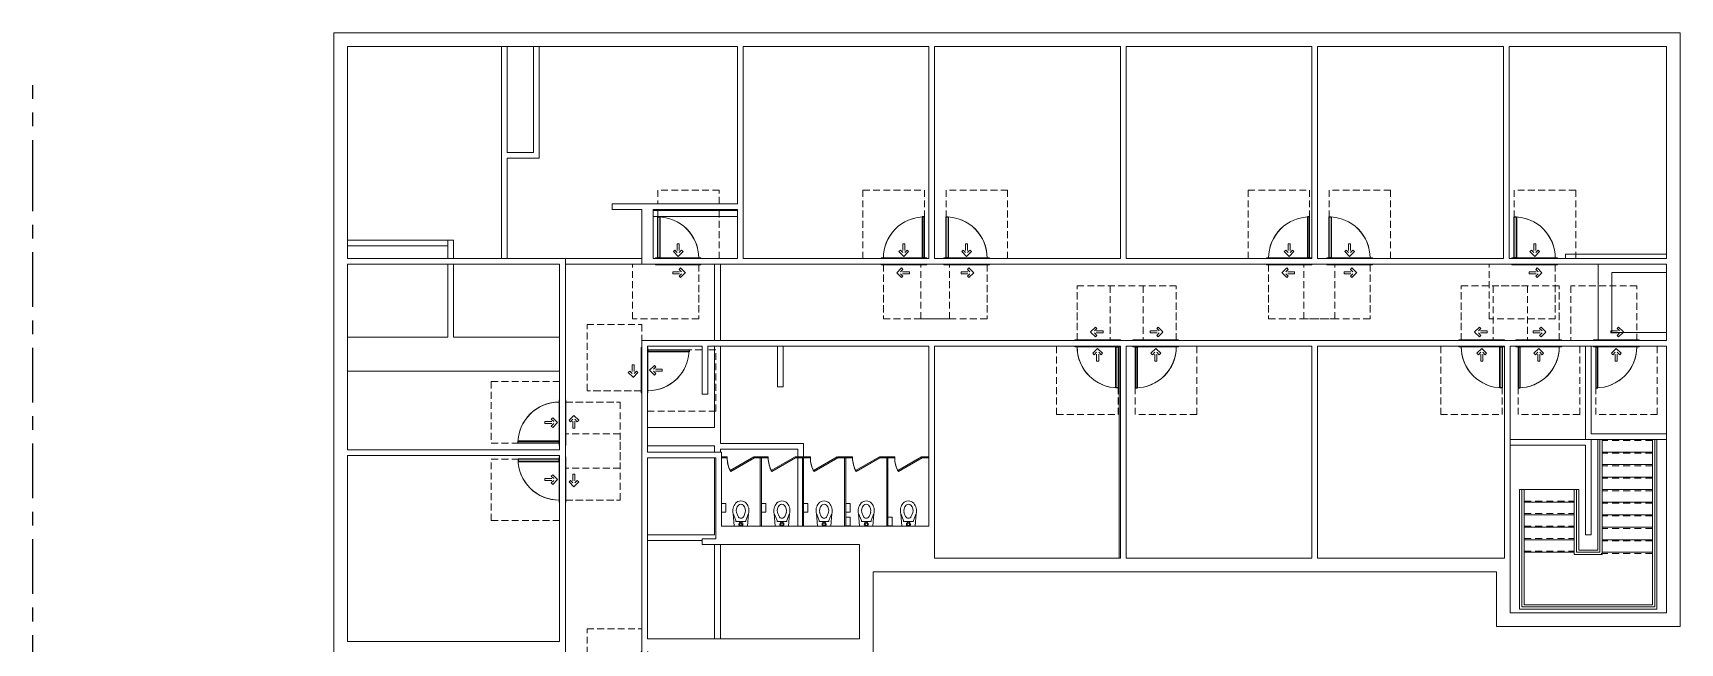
# Model space of a CAD drawing. Header units: inches. Extents: x -1352 to 175, y -1419 to 129.
# Drawn here: x -1270 to 175, y -406 to 129 of the extents above; entities that cross this region are included whole.
import ezdxf

# ---------------------------------------------------------------- set-up
doc = ezdxf.new("R2010")
doc.units = ezdxf.units.IN
doc.header["$MEASUREMENT"] = 0
for name, pattern in [('ADA Clearance', [9, 6, -3]), ('Grid Line', [84, 48, -12, 12, -12]), ('Overhead', [9.75, 6, -3.75])]:
    doc.linetypes.add(name, pattern=pattern)
for name, color, linetype, lineweight in [('A-DOOR', 31, 'Continuous', 15), ('A-DOOR-FRAM', 31, 'Continuous', 15), ('A-FLOR-HRAL', 11, 'Continuous', 15), ('A-WALL', 113, 'Continuous', 15), ('I-WALL', 2, 'Continuous', 15), ('P-SANR-FIXT', 6, 'Continuous', 15), ('Q-SPCQ', 91, 'Continuous', 15), ('S-GRID', 1, 'Continuous', 9), ('S-STRS', 31, 'Continuous', 15)]:
    doc.layers.add(name, color=color, linetype=linetype, lineweight=lineweight)

# ---------------------------------------------------------------- blocks, each defined once
blk = doc.blocks.new('Door-Single_CE_ - HM Door-2_ HM Frame-5129110-ROOF')
at = {"layer": 'A-DOOR', "color": 253, "linetype": 'ADA Clearance'}
for p, q in [((-18, 50.5), (40, 50.5)), ((-18, 3), (-18, 50.5)), ((40, 50.5), (40, 3)), ((-2, 14.3), (-6.3, 10)), ((-2, 5.8), (-6.3, 10)), ((-0.8, 13), (-2.9, 10.9)), ((4.8, 10.9), (-2.9, 10.9)), ((4.8, 9.2), (-2.9, 9.2)), ((-0.8, 7), (-2.9, 9.2)), ((-0.8, 13), (-2, 14.3)), ((-0.8, 7), (-2, 5.8)), ((4.8, 10.9), (4.8, 9.2)), ((-36, -2.5), (-36, -62.5)), ((-4.3, -8.6), (0, -4.4)), ((-3, -9.9), (-4.3, -8.6)), ((-3, -9.9), (-0.9, -7.7)), ((-0.9, -15.5), (-0.9, -7.7)), ((4.2, -8.6), (0, -4.4)), ((0.9, -15.5), (0.9, -7.7)), ((3, -9.9), (0.9, -7.7)), ((3, -9.9), (4.2, -8.6)), ((18, -62.5), (18, -3)), ((0.9, -15.5), (-0.9, -15.5)), ((-36, -62.5), (18, -62.5))]:
    blk.add_line(p, q, dxfattribs=at)
at = {"layer": 'A-DOOR', "color": 8, "lineweight": 25}
for p, q in [((16.2, -39), (16.2, -3)), ((16.2, -39), (16.2, -3)), ((18, -3), (18, -39)), ((18, -3), (18, -39)), ((18, -39), (16.2, -39)), ((18, -39), (16.2, -39))]:
    blk.add_line(p, q, dxfattribs=at)
at = {"layer": 'A-DOOR', "color": 253}
blk.add_arc((18, -3), 36, 180.0012, 270, dxfattribs=at)
blk.add_arc((18, -3), 36, 180.0012, 270, dxfattribs=at)
blk.add_arc((18, -3), 36, 180.0012, 270, dxfattribs=at)
blk.add_arc((18, -3), 36, 180.0012, 270, dxfattribs=at)
blk = doc.blocks.new('Door-Single_CE_ - HM Door-2_ HM Frame-5129600-ROOF')
at = {"layer": 'A-DOOR', "color": 253, "linetype": 'ADA Clearance'}
for p, q in [((-36, 62.5), (18, 62.5)), ((-36, 2.5), (-36, 62.5)), ((18, 62.5), (18, 3)), ((-0.9, 15.5), (-0.9, 7.7)), ((0.9, 15.5), (-0.9, 15.5)), ((0.9, 15.5), (0.9, 7.7)), ((-3, 9.9), (-4.3, 8.6)), ((-4.3, 8.6), (0, 4.4)), ((-3, 9.9), (-0.9, 7.7)), ((4.2, 8.6), (0, 4.4)), ((3, 9.9), (0.9, 7.7)), ((3, 9.9), (4.2, 8.6)), ((-18, -3), (-18, -50.5)), ((-2, -5.8), (-6.3, -10)), ((-2, -14.3), (-6.3, -10)), ((-0.8, -7), (-2.9, -9.2)), ((4.8, -9.2), (-2.9, -9.2)), ((4.8, -10.9), (-2.9, -10.9)), ((-0.8, -13), (-2.9, -10.9)), ((-0.8, -7), (-2, -5.8)), ((-0.8, -13), (-2, -14.3)), ((4.8, -10.9), (4.8, -9.2)), ((40, -50.5), (40, -3)), ((-18, -50.5), (40, -50.5))]:
    blk.add_line(p, q, dxfattribs=at)
at = {"layer": 'A-DOOR', "color": 8, "lineweight": 25}
for p, q in [((18, 39), (16.2, 39)), ((16.2, 39), (16.2, 3)), ((18, 39), (16.2, 39)), ((16.2, 39), (16.2, 3)), ((18, 3), (18, 39)), ((18, 3), (18, 39))]:
    blk.add_line(p, q, dxfattribs=at)
at = {"layer": 'A-DOOR', "color": 253}
blk.add_arc((18, 3), 36, 90, 179.9988, dxfattribs=at)
blk.add_arc((18, 3), 36, 90, 179.9988, dxfattribs=at)
blk.add_arc((18, 3), 36, 90, 179.9988, dxfattribs=at)
blk.add_arc((18, 3), 36, 90, 179.9988, dxfattribs=at)
blk = doc.blocks.new('Door-Single_CE_ - HM Door-2_ HM Frame-V1-ROOF')
at = {"layer": 'A-DOOR', "color": 253, "linetype": 'ADA Clearance'}
for p, q in [((-18, 50.5), (40, 50.5)), ((-18, 3), (-18, 50.5)), ((40, 50.5), (40, 2.5)), ((-2, 14.3), (-6.3, 10)), ((-2, 5.8), (-6.3, 10)), ((-0.8, 13), (-2.9, 10.9)), ((4.8, 10.9), (-2.9, 10.9)), ((4.8, 9.2), (-2.9, 9.2)), ((-0.8, 7), (-2.9, 9.2)), ((-0.8, 13), (-2, 14.3)), ((-0.8, 7), (-2, 5.8)), ((4.8, 10.9), (4.8, 9.2)), ((40, 2.5), (32, 2.5)), ((-36, -2.5), (-36, -45.5)), ((-4.3, -8.6), (0, -4.4)), ((-3, -9.9), (-4.3, -8.6)), ((-3, -9.9), (-0.9, -7.7)), ((-0.9, -15.5), (-0.9, -7.7)), ((4.2, -8.6), (0, -4.4)), ((0.9, -15.5), (0.9, -7.7)), ((3, -9.9), (0.9, -7.7)), ((3, -9.9), (4.2, -8.6)), ((18, -45.5), (18, -3)), ((0.9, -15.5), (-0.9, -15.5)), ((-36, -50.5), (-36, -62.5)), ((18, -62.5), (18, -50.5)), ((-36, -62.5), (18, -62.5))]:
    blk.add_line(p, q, dxfattribs=at)
at = {"layer": 'A-DOOR', "color": 8, "lineweight": 25}
for p, q in [((16.2, -39), (16.2, -3)), ((16.2, -39), (16.2, -3)), ((18, -3), (18, -39)), ((18, -3), (18, -39)), ((18, -39), (16.2, -39)), ((18, -39), (16.2, -39))]:
    blk.add_line(p, q, dxfattribs=at)
at = {"layer": 'A-DOOR', "color": 253}
blk.add_arc((18, -3), 36, 180.0012, 270, dxfattribs=at)
blk.add_arc((18, -3), 36, 180.0012, 270, dxfattribs=at)
blk.add_arc((18, -3), 36, 180.0012, 270, dxfattribs=at)
blk.add_arc((18, -3), 36, 180.0012, 270, dxfattribs=at)
blk = doc.blocks.new('Door-Single_CE_ - HM Door-2_ HM Frame-V2-ROOF')
at = {"layer": 'A-DOOR', "color": 253, "linetype": 'ADA Clearance'}
for p, q in [((-18, 50.5), (40, 50.5)), ((-18, 3), (-18, 50.5)), ((40, 50.5), (40, 2.5)), ((-2, 14.3), (-6.3, 10)), ((-2, 5.8), (-6.3, 10)), ((-0.8, 13), (-2.9, 10.9)), ((4.8, 10.9), (-2.9, 10.9)), ((4.8, 9.2), (-2.9, 9.2)), ((-0.8, 7), (-2.9, 9.2)), ((-0.8, 13), (-2, 14.3)), ((-0.8, 7), (-2, 5.8)), ((4.8, 10.9), (4.8, 9.2)), ((-36, -2.5), (-36, -62.5)), ((-4.3, -8.6), (0, -4.4)), ((-3, -9.9), (-4.3, -8.6)), ((-3, -9.9), (-0.9, -7.7)), ((-0.9, -15.5), (-0.9, -7.7)), ((4.2, -8.6), (0, -4.4)), ((0.9, -15.5), (0.9, -7.7)), ((3, -9.9), (0.9, -7.7)), ((3, -9.9), (4.2, -8.6)), ((18, -62.5), (18, -3)), ((0.9, -15.5), (-0.9, -15.5)), ((-36, -62.5), (18, -62.5))]:
    blk.add_line(p, q, dxfattribs=at)
at = {"layer": 'A-DOOR', "color": 8, "lineweight": 25}
for p, q in [((16.2, -39), (16.2, -3)), ((16.2, -39), (16.2, -3)), ((18, -3), (18, -39)), ((18, -3), (18, -39)), ((18, -39), (16.2, -39)), ((18, -39), (16.2, -39))]:
    blk.add_line(p, q, dxfattribs=at)
at = {"layer": 'A-DOOR', "color": 253}
blk.add_arc((18, -3), 36, 180.0012, 270, dxfattribs=at)
blk.add_arc((18, -3), 36, 180.0012, 270, dxfattribs=at)
blk.add_arc((18, -3), 36, 180.0012, 270, dxfattribs=at)
blk.add_arc((18, -3), 36, 180.0012, 270, dxfattribs=at)
blk = doc.blocks.new('Door-Single_CE_ - HM Door-2_ HM Frame-V3-ROOF')
at = {"layer": 'A-DOOR', "color": 253, "linetype": 'ADA Clearance'}
for p, q in [((-18, 50.5), (40, 50.5)), ((-18, 3), (-18, 50.5)), ((40, 50.5), (40, 2.5)), ((-2, 14.3), (-6.3, 10)), ((-2, 5.8), (-6.3, 10)), ((-0.8, 13), (-2.9, 10.9)), ((4.8, 10.9), (-2.9, 10.9)), ((4.8, 9.2), (-2.9, 9.2)), ((-0.8, 7), (-2.9, 9.2)), ((-0.8, 13), (-2, 14.3)), ((-0.8, 7), (-2, 5.8)), ((4.8, 10.9), (4.8, 9.2)), ((40, 2.5), (26, 2.5)), ((-36, -2.5), (-36, -62.5)), ((-4.3, -8.6), (0, -4.4)), ((-3, -9.9), (-4.3, -8.6)), ((-3, -9.9), (-0.9, -7.7)), ((-0.9, -15.5), (-0.9, -7.7)), ((4.2, -8.6), (0, -4.4)), ((0.9, -15.5), (0.9, -7.7)), ((3, -9.9), (0.9, -7.7)), ((3, -9.9), (4.2, -8.6)), ((18, -50.5), (18, -3)), ((0.9, -15.5), (-0.9, -15.5)), ((18, -62.5), (18, -55.5)), ((-36, -62.5), (18, -62.5))]:
    blk.add_line(p, q, dxfattribs=at)
at = {"layer": 'A-DOOR', "color": 8, "lineweight": 25}
for p, q in [((16.2, -39), (16.2, -3)), ((16.2, -39), (16.2, -3)), ((18, -3), (18, -39)), ((18, -3), (18, -39)), ((18, -39), (16.2, -39)), ((18, -39), (16.2, -39))]:
    blk.add_line(p, q, dxfattribs=at)
at = {"layer": 'A-DOOR', "color": 253}
blk.add_arc((18, -3), 36, 180.0012, 270, dxfattribs=at)
blk.add_arc((18, -3), 36, 180.0012, 270, dxfattribs=at)
blk.add_arc((18, -3), 36, 180.0012, 270, dxfattribs=at)
blk.add_arc((18, -3), 36, 180.0012, 270, dxfattribs=at)
blk = doc.blocks.new('Door-Single_CE_ - WD Door-2_ HM Frame-5205959-ROOF')
at = {"layer": 'A-DOOR', "color": 253, "linetype": 'ADA Clearance'}
for p, q in [((-18, 50.5), (40, 50.5)), ((-18, 2.5), (-18, 50.5)), ((40, 50.5), (40, 3)), ((-2, 14.3), (-6.3, 10)), ((-2, 5.8), (-6.3, 10)), ((-0.8, 13), (-2.9, 10.9)), ((4.8, 10.9), (-2.9, 10.9)), ((4.8, 9.2), (-2.9, 9.2)), ((-0.8, 7), (-2.9, 9.2)), ((-0.8, 13), (-2, 14.3)), ((-0.8, 7), (-2, 5.8)), ((4.8, 10.9), (4.8, 9.2)), ((-36, -2.5), (-36, -62.5)), ((-4.3, -8.6), (0, -4.4)), ((-3, -9.9), (-4.3, -8.6)), ((-3, -9.9), (-0.9, -7.7)), ((-0.9, -15.5), (-0.9, -7.7)), ((4.2, -8.6), (0, -4.4)), ((0.9, -15.5), (0.9, -7.7)), ((3, -9.9), (0.9, -7.7)), ((3, -9.9), (4.2, -8.6)), ((18, -62.5), (18, -2.5)), ((0.9, -15.5), (-0.9, -15.5)), ((-36, -62.5), (18, -62.5))]:
    blk.add_line(p, q, dxfattribs=at)
at = {"layer": 'A-DOOR', "color": 8, "lineweight": 25}
for p, q in [((16, -39), (16, -3)), ((16, -3), (18, -3)), ((16, -39), (16, -3)), ((18, -3), (16, -3)), ((18, -3), (18, -39)), ((18, -3), (18, -39)), ((18, -39), (16, -39)), ((18, -39), (16, -39))]:
    blk.add_line(p, q, dxfattribs=at)
at = {"layer": 'A-DOOR', "color": 253}
for start in [179.5, 179.5, 179.5, 180.0012]:
    blk.add_arc((18, -3), 36, start, 270, dxfattribs=at)
at = {"layer": 'A-DOOR-FRAM', "color": 253}
for p, q in [((-20, 3), (20, 3)), ((-20, 2.5), (-20, 3)), ((20, 3), (20, 2.5)), ((-20, -3), (-20, -2.5)), ((20, -3), (-20, -3)), ((20, -2.5), (20, -3))]:
    blk.add_line(p, q, dxfattribs=at)
blk = doc.blocks.new('Door-Single_CE_ - WD Door-2_ HM Frame-5205961-ROOF')
at = {"layer": 'A-DOOR', "color": 253, "linetype": 'ADA Clearance'}
for p, q in [((-36, 62.5), (18, 62.5)), ((-36, 2.5), (-36, 62.5)), ((18, 62.5), (18, 2.5)), ((-0.9, 15.5), (-0.9, 7.7)), ((0.9, 15.5), (-0.9, 15.5)), ((0.9, 15.5), (0.9, 7.7)), ((-3, 9.9), (-4.3, 8.6)), ((-4.3, 8.6), (0, 4.4)), ((-3, 9.9), (-0.9, 7.7)), ((4.2, 8.6), (0, 4.4)), ((3, 9.9), (0.9, 7.7)), ((3, 9.9), (4.2, 8.6)), ((-18, -2.5), (-18, -50.5)), ((-2, -5.8), (-6.3, -10)), ((-2, -14.3), (-6.3, -10)), ((-0.8, -7), (-2.9, -9.2)), ((4.8, -9.2), (-2.9, -9.2)), ((4.8, -10.9), (-2.9, -10.9)), ((-0.8, -13), (-2.9, -10.9)), ((-0.8, -7), (-2, -5.8)), ((-0.8, -13), (-2, -14.3)), ((4.8, -10.9), (4.8, -9.2)), ((40, -50.5), (40, -3)), ((-18, -50.5), (40, -50.5))]:
    blk.add_line(p, q, dxfattribs=at)
at = {"layer": 'A-DOOR', "color": 8, "lineweight": 25}
for p, q in [((18, 39), (16, 39)), ((16, 39), (16, 3)), ((18, 39), (16, 39)), ((16, 39), (16, 3)), ((18, 3), (18, 39)), ((18, 3), (18, 39)), ((16, 3), (18, 3)), ((18, 3), (16, 3))]:
    blk.add_line(p, q, dxfattribs=at)
at = {"layer": 'A-DOOR', "color": 253}
for end in [179.9988, 180.5, 180.5, 180.5]:
    blk.add_arc((18, 3), 36, 90, end, dxfattribs=at)
at = {"layer": 'A-DOOR-FRAM', "color": 253}
for p, q in [((-20, 3), (20, 3)), ((-20, 2.5), (-20, 3)), ((20, 3), (20, 2.5)), ((-20, -3), (-20, -2.5)), ((20, -3), (-20, -3)), ((20, -2.5), (20, -3))]:
    blk.add_line(p, q, dxfattribs=at)
blk = doc.blocks.new('Door-Single_CE_ - HM Door-2_ HM Frame-V4-ROOF')
at = {"layer": 'A-DOOR', "color": 253, "linetype": 'ADA Clearance'}
for p, q in [((-18, 50.5), (40, 50.5)), ((-18, 2.5), (-18, 50.5)), ((40, 50.5), (40, 2.5)), ((-2, 14.3), (-6.3, 10)), ((-2, 5.8), (-6.3, 10)), ((-0.8, 13), (-2.9, 10.9)), ((4.8, 10.9), (-2.9, 10.9)), ((4.8, 9.2), (-2.9, 9.2)), ((-0.8, 7), (-2.9, 9.2)), ((-0.8, 13), (-2, 14.3)), ((-0.8, 7), (-2, 5.8)), ((4.8, 10.9), (4.8, 9.2)), ((40, 2.5), (32, 2.5)), ((-36, -2.5), (-36, -45.5)), ((-4.3, -8.6), (0, -4.4)), ((-3, -9.9), (-4.3, -8.6)), ((-3, -9.9), (-0.9, -7.7)), ((-0.9, -15.5), (-0.9, -7.7)), ((4.2, -8.6), (0, -4.4)), ((0.9, -15.5), (0.9, -7.7)), ((3, -9.9), (0.9, -7.7)), ((3, -9.9), (4.2, -8.6)), ((18, -45.5), (18, -2.5)), ((0.9, -15.5), (-0.9, -15.5)), ((-36, -50.5), (-36, -62.5)), ((18, -62.5), (18, -50.5)), ((-36, -62.5), (18, -62.5))]:
    blk.add_line(p, q, dxfattribs=at)
at = {"layer": 'A-DOOR', "color": 8, "lineweight": 25}
for p, q in [((16.2, -39), (16.2, -3)), ((16.2, -39), (16.2, -3)), ((18, -3), (16.2, -3)), ((16.2, -3), (18, -3)), ((18, -3), (18, -39)), ((18, -3), (18, -39)), ((18, -39), (16.2, -39)), ((18, -39), (16.2, -39))]:
    blk.add_line(p, q, dxfattribs=at)
at = {"layer": 'A-DOOR', "color": 253}
for start in [179.5, 179.5, 179.5, 180.0012]:
    blk.add_arc((18, -3), 36, start, 270, dxfattribs=at)
at = {"layer": 'A-DOOR-FRAM', "color": 253}
for p, q in [((-20, 3), (20, 3)), ((-20, 2.5), (-20, 3)), ((20, 3), (20, 2.5)), ((-20, -3), (-20, -2.5)), ((20, -3), (-20, -3)), ((20, -2.5), (20, -3))]:
    blk.add_line(p, q, dxfattribs=at)
blk = doc.blocks.new('Door-Single_CE_ - WD Door-2_ HM Frame-V5-ROOF')
at = {"layer": 'A-DOOR', "color": 253, "linetype": 'ADA Clearance'}
for p, q in [((-18, 50.5), (40, 50.5)), ((-18, 2.5), (-18, 50.5)), ((40, 50.5), (40, 3)), ((-2, 14.3), (-6.3, 10)), ((-2, 5.8), (-6.3, 10)), ((-0.8, 13), (-2.9, 10.9)), ((4.8, 10.9), (-2.9, 10.9)), ((4.8, 9.2), (-2.9, 9.2)), ((-0.8, 7), (-2.9, 9.2)), ((-0.8, 13), (-2, 14.3)), ((-0.8, 7), (-2, 5.8)), ((4.8, 10.9), (4.8, 9.2)), ((-36, -2.5), (-36, -62.5)), ((-4.3, -8.6), (0, -4.4)), ((-3, -9.9), (-4.3, -8.6)), ((-3, -9.9), (-0.9, -7.7)), ((-0.9, -15.5), (-0.9, -7.7)), ((4.2, -8.6), (0, -4.4)), ((0.9, -15.5), (0.9, -7.7)), ((3, -9.9), (0.9, -7.7)), ((3, -9.9), (4.2, -8.6)), ((18, -62.5), (18, -2.5)), ((0.9, -15.5), (-0.9, -15.5)), ((-36, -62.5), (18, -62.5))]:
    blk.add_line(p, q, dxfattribs=at)
at = {"layer": 'A-DOOR', "color": 8, "lineweight": 25}
for p, q in [((16, -39), (16, -3)), ((16, -3), (18, -3)), ((16, -39), (16, -3)), ((18, -3), (16, -3)), ((18, -3), (18, -39)), ((18, -3), (18, -39)), ((18, -39), (16, -39)), ((18, -39), (16, -39))]:
    blk.add_line(p, q, dxfattribs=at)
at = {"layer": 'A-DOOR', "color": 253}
for start in [179.5, 179.5, 179.5, 180.0012]:
    blk.add_arc((18, -3), 36, start, 270, dxfattribs=at)
at = {"layer": 'A-DOOR-FRAM', "color": 253}
for p, q in [((-20, 3), (20, 3)), ((-20, 2.5), (-20, 3)), ((20, 3), (20, 2.5)), ((-20, -3), (-20, -2.5)), ((20, -3), (-20, -3))]:
    blk.add_line(p, q, dxfattribs=at)
blk = doc.blocks.new('Door-Single_CE_ - WD Door-2_ HM Frame-V6-ROOF')
at = {"layer": 'A-DOOR', "color": 253, "linetype": 'ADA Clearance'}
for p, q in [((-36, 62.5), (18, 62.5)), ((-36, 2.5), (-36, 62.5)), ((18, 62.5), (18, 2.5)), ((-0.9, 15.5), (-0.9, 7.7)), ((0.9, 15.5), (-0.9, 15.5)), ((0.9, 15.5), (0.9, 7.7)), ((-3, 9.9), (-4.3, 8.6)), ((-4.3, 8.6), (0, 4.4)), ((-3, 9.9), (-0.9, 7.7)), ((4.2, 8.6), (0, 4.4)), ((3, 9.9), (0.9, 7.7)), ((3, 9.9), (4.2, 8.6)), ((-18, -2.5), (-18, -50.5)), ((-2, -5.8), (-6.3, -10)), ((-2, -14.3), (-6.3, -10)), ((-0.8, -7), (-2.9, -9.2)), ((4.8, -9.2), (-2.9, -9.2)), ((4.8, -10.9), (-2.9, -10.9)), ((-0.8, -13), (-2.9, -10.9)), ((-0.8, -7), (-2, -5.8)), ((-0.8, -13), (-2, -14.3)), ((4.8, -10.9), (4.8, -9.2)), ((40, -50.5), (40, -3)), ((-18, -50.5), (40, -50.5))]:
    blk.add_line(p, q, dxfattribs=at)
at = {"layer": 'A-DOOR', "color": 8, "lineweight": 25}
for p, q in [((18, 39), (16, 39)), ((16, 39), (16, 3)), ((18, 39), (16, 39)), ((16, 39), (16, 3)), ((18, 3), (18, 39)), ((18, 3), (18, 39)), ((16, 3), (18, 3)), ((18, 3), (16, 3))]:
    blk.add_line(p, q, dxfattribs=at)
at = {"layer": 'A-DOOR', "color": 253}
for end in [179.9988, 180.5, 180.5, 180.5]:
    blk.add_arc((18, 3), 36, 90, end, dxfattribs=at)
at = {"layer": 'A-DOOR-FRAM', "color": 253}
for p, q in [((-20, 3), (20, 3)), ((-20, 2.5), (-20, 3)), ((-20, -3), (-20, -2.5)), ((20, -3), (-20, -3)), ((20, -2.5), (20, -3))]:
    blk.add_line(p, q, dxfattribs=at)
blk = doc.blocks.new('Door-Single_CE_ - WD Door-2_ HM Frame-V7-ROOF')
at = {"layer": 'A-DOOR', "color": 253, "linetype": 'ADA Clearance'}
for p, q in [((-18, 50.5), (40, 50.5)), ((-18, 2.5), (-18, 50.5)), ((40, 50.5), (40, 2.5)), ((-2, 14.3), (-6.3, 10)), ((-2, 5.8), (-6.3, 10)), ((-0.8, 13), (-2.9, 10.9)), ((4.8, 10.9), (-2.9, 10.9)), ((4.8, 9.2), (-2.9, 9.2)), ((-0.8, 7), (-2.9, 9.2)), ((-0.8, 13), (-2, 14.3)), ((-0.8, 7), (-2, 5.8)), ((4.8, 10.9), (4.8, 9.2)), ((-36, -2.5), (-36, -62.5)), ((-4.3, -8.6), (0, -4.4)), ((-3, -9.9), (-4.3, -8.6)), ((-3, -9.9), (-0.9, -7.7)), ((-0.9, -15.5), (-0.9, -7.7)), ((4.2, -8.6), (0, -4.4)), ((0.9, -15.5), (0.9, -7.7)), ((3, -9.9), (0.9, -7.7)), ((3, -9.9), (4.2, -8.6)), ((18, -62.5), (18, -2.5)), ((0.9, -15.5), (-0.9, -15.5)), ((-36, -62.5), (18, -62.5))]:
    blk.add_line(p, q, dxfattribs=at)
at = {"layer": 'A-DOOR', "color": 8, "lineweight": 25}
for p, q in [((16, -39), (16, -3)), ((16, -3), (18, -3)), ((16, -39), (16, -3)), ((18, -3), (16, -3)), ((18, -3), (18, -39)), ((18, -3), (18, -39)), ((18, -39), (16, -39)), ((18, -39), (16, -39))]:
    blk.add_line(p, q, dxfattribs=at)
at = {"layer": 'A-DOOR', "color": 253}
for start in [179.5, 179.5, 179.5, 180.0012]:
    blk.add_arc((18, -3), 36, start, 270, dxfattribs=at)
at = {"layer": 'A-DOOR-FRAM', "color": 253}
for p, q in [((-20, 3), (20, 3)), ((-20, 2.5), (-20, 3)), ((20, 3), (20, 2.5)), ((-20, -3), (-20, -2.5)), ((20, -3), (-20, -3)), ((20, -2.5), (20, -3))]:
    blk.add_line(p, q, dxfattribs=at)
blk = doc.blocks.new('Door-Single_CE_ - HM Door-2_ HM Frame-V8-ROOF')
at = {"layer": 'A-DOOR', "color": 253, "linetype": 'ADA Clearance'}
for p, q in [((-18, 50.5), (40, 50.5)), ((-18, 2.5), (-18, 50.5)), ((40, 50.5), (40, 2.5)), ((-2, 14.3), (-6.3, 10)), ((-2, 5.8), (-6.3, 10)), ((-0.8, 13), (-2.9, 10.9)), ((4.8, 10.9), (-2.9, 10.9)), ((4.8, 9.2), (-2.9, 9.2)), ((-0.8, 7), (-2.9, 9.2)), ((-0.8, 13), (-2, 14.3)), ((-0.8, 7), (-2, 5.8)), ((4.8, 10.9), (4.8, 9.2)), ((40, 2.5), (26, 2.5)), ((-36, -2.5), (-36, -62.5)), ((-4.3, -8.6), (0, -4.4)), ((-3, -9.9), (-4.3, -8.6)), ((-3, -9.9), (-0.9, -7.7)), ((-0.9, -15.5), (-0.9, -7.7)), ((4.2, -8.6), (0, -4.4)), ((0.9, -15.5), (0.9, -7.7)), ((3, -9.9), (0.9, -7.7)), ((3, -9.9), (4.2, -8.6)), ((18, -50.5), (18, -2.5)), ((0.9, -15.5), (-0.9, -15.5)), ((18, -62.5), (18, -55.5)), ((-36, -62.5), (18, -62.5))]:
    blk.add_line(p, q, dxfattribs=at)
at = {"layer": 'A-DOOR', "color": 8, "lineweight": 25}
for p, q in [((16.2, -39), (16.2, -3)), ((16.2, -39), (16.2, -3)), ((18, -3), (16.2, -3)), ((16.2, -3), (18, -3)), ((18, -3), (18, -39)), ((18, -3), (18, -39)), ((18, -39), (16.2, -39)), ((18, -39), (16.2, -39))]:
    blk.add_line(p, q, dxfattribs=at)
at = {"layer": 'A-DOOR', "color": 253}
for start in [179.5, 179.5, 179.5, 180.0012]:
    blk.add_arc((18, -3), 36, start, 270, dxfattribs=at)
at = {"layer": 'A-DOOR-FRAM', "color": 253}
for p, q in [((-20, 3), (20, 3)), ((-20, 2.5), (-20, 3)), ((20, 3), (20, 2.5)), ((-20, -3), (-20, -2.5)), ((20, -3), (-20, -3)), ((20, -2.5), (20, -3))]:
    blk.add_line(p, q, dxfattribs=at)
blk = doc.blocks.new('Door-Single_CE_ - HM Door-2_ HM Frame-V9-ROOF')
at = {"layer": 'A-DOOR', "color": 253, "linetype": 'ADA Clearance'}
for p, q in [((-36, 62.5), (18, 62.5)), ((-36, 2.5), (-36, 62.5)), ((18, 62.5), (18, 2.5)), ((-0.9, 15.5), (-0.9, 7.7)), ((0.9, 15.5), (-0.9, 15.5)), ((0.9, 15.5), (0.9, 7.7)), ((-3, 9.9), (-4.3, 8.6)), ((-4.3, 8.6), (0, 4.4)), ((-3, 9.9), (-0.9, 7.7)), ((4.2, 8.6), (0, 4.4)), ((3, 9.9), (0.9, 7.7)), ((3, 9.9), (4.2, 8.6)), ((-18, -2.5), (-18, -50.5)), ((-2, -5.8), (-6.3, -10)), ((-2, -14.3), (-6.3, -10)), ((-0.8, -7), (-2.9, -9.2)), ((4.8, -9.2), (-2.9, -9.2)), ((4.8, -10.9), (-2.9, -10.9)), ((-0.8, -13), (-2.9, -10.9)), ((-0.8, -7), (-2, -5.8)), ((-0.8, -13), (-2, -14.3)), ((4.8, -10.9), (4.8, -9.2)), ((40, -50.5), (40, -3)), ((-18, -50.5), (40, -50.5))]:
    blk.add_line(p, q, dxfattribs=at)
at = {"layer": 'A-DOOR', "color": 8, "lineweight": 25}
for p, q in [((18, 39), (16.2, 39)), ((16.2, 39), (16.2, 3)), ((18, 39), (16.2, 39)), ((16.2, 39), (16.2, 3)), ((18, 3), (18, 39)), ((18, 3), (18, 39)), ((18, 3), (16.2, 3)), ((16.2, 3), (18, 3))]:
    blk.add_line(p, q, dxfattribs=at)
at = {"layer": 'A-DOOR', "color": 253}
for end in [179.9988, 180.5, 180.5, 180.5]:
    blk.add_arc((18, 3), 36, 90, end, dxfattribs=at)
at = {"layer": 'A-DOOR-FRAM', "color": 253}
for p, q in [((-20, 3), (20, 3)), ((-20, 2.5), (-20, 3)), ((20, 3), (20, 2.5)), ((-20, -3), (-20, -2.5)), ((20, -3), (-20, -3)), ((20, -2.5), (20, -3))]:
    blk.add_line(p, q, dxfattribs=at)
blk = doc.blocks.new('Toilet_Stall_Std_CE_ - Adj-5183610-ROOF')
at = {"layer": 'Q-SPCQ', "color": 253}
blk.add_arc((12, 80), 24, 180, 207.6058, dxfattribs=at)
blk = doc.blocks.new('Toilet_Stall_Std_CE_ - Adj-5183939-ROOF')
at = {"layer": 'Q-SPCQ', "color": 253}
blk.add_arc((12, 68), 24, 180, 207.6058, dxfattribs=at)
blk = doc.blocks.new('RR Access_Toilet Napkin Disposal_CE_ - SND-1-888218-ROOF')
at = {"layer": 'Q-SPCQ', "color": 253}
for p, q in [((-3.75, 3.8125), (-3.75, 0)), ((-3.75, 0), (-3.75, 3.8125)), ((-3.75, 0), (3.75, 0)), ((-3.75, 0), (3.75, 0)), ((3.75, 0), (-3.75, 0)), ((3.75, 0), (3.75, 3.8125)), ((3.75, 0), (3.75, 3.8125)), ((3.75, 3.8125), (3.75, 0))]:
    blk.add_line(p, q, dxfattribs=at)
blk = doc.blocks.new('Toilet_Stall_Std_CE_ - Adj-5195183-ROOF')
at = {"layer": 'Q-SPCQ', "color": 253}
blk.add_arc((12, 68), 24, 180, 207.6058, dxfattribs=at)
blk = doc.blocks.new('Railing - Railing-5196301-ROOF')
at = {"layer": 'A-FLOR-HRAL', "color": 253}
for p, q in [((104.8, -227.8), (104.8, -326.8)), ((106.8, -227.8), (106.8, -326.8)), ((82.3, -271.8), (84.3, -271.8)), ((82.3, -328.8), (82.3, -271.8)), ((84.3, -326.8), (84.3, -271.8)), ((106.8, -328.8), (82.3, -328.8)), ((104.8, -326.8), (84.3, -326.8)), ((106.8, -326.8), (106.8, -328.8))]:
    blk.add_line(p, q, dxfattribs=at)
blk = doc.blocks.new('Railing - Railing-5196305-ROOF')
at = {"layer": 'A-FLOR-HRAL', "color": 253}
for p, q in [((150.8, -227.8), (150.8, -326.8)), ((152.8, -227.8), (152.8, -326.8)), ((36.3, -271.8), (38.3, -271.8)), ((36.3, -326.8), (36.3, -271.8)), ((38.3, -326.8), (38.3, -271.8)), ((36.3, -374.8), (36.3, -326.8)), ((38.3, -372.8), (38.3, -326.8)), ((150.8, -326.8), (150.8, -372.8)), ((152.8, -326.8), (152.8, -374.8)), ((152.8, -374.8), (36.3, -374.8)), ((150.8, -372.8), (38.3, -372.8))]:
    blk.add_line(p, q, dxfattribs=at)
blk = doc.blocks.new('Door-Single_CE_ - HM Door-2_ HM Frame-V12-ROOF')
at = {"layer": 'A-DOOR', "color": 253, "linetype": 'ADA Clearance'}
for p, q in [((-36, 62.5), (18, 62.5)), ((-36, 2.5), (-36, 62.5)), ((18, 62.5), (18, 2.5)), ((-0.9, 15.5), (-0.9, 7.7)), ((0.9, 15.5), (-0.9, 15.5)), ((0.9, 15.5), (0.9, 7.7)), ((-3, 9.9), (-4.3, 8.6)), ((-4.3, 8.6), (0, 4.4)), ((-3, 9.9), (-0.9, 7.7)), ((4.2, 8.6), (0, 4.4)), ((3, 9.9), (0.9, 7.7)), ((3, 9.9), (4.2, 8.6)), ((-18, -2.5), (-18, -50.5)), ((-2, -5.8), (-6.3, -10)), ((-2, -14.3), (-6.3, -10)), ((-0.8, -7), (-2.9, -9.2)), ((4.8, -9.2), (-2.9, -9.2)), ((4.8, -10.9), (-2.9, -10.9)), ((-0.8, -13), (-2.9, -10.9)), ((-0.8, -7), (-2, -5.8)), ((-0.8, -13), (-2, -14.3)), ((4.8, -10.9), (4.8, -9.2)), ((40, -50.5), (40, -2.5)), ((-18, -50.5), (40, -50.5))]:
    blk.add_line(p, q, dxfattribs=at)
at = {"layer": 'A-DOOR', "color": 8, "lineweight": 25}
for p, q in [((18, 39), (16.2, 39)), ((16.2, 39), (16.2, 3)), ((18, 39), (16.2, 39)), ((16.2, 39), (16.2, 3)), ((18, 3), (18, 39)), ((18, 3), (18, 39)), ((18, 3), (16.2, 3)), ((16.2, 3), (18, 3))]:
    blk.add_line(p, q, dxfattribs=at)
at = {"layer": 'A-DOOR', "color": 253}
for end in [179.9988, 180.5, 180.5, 180.5]:
    blk.add_arc((18, 3), 36, 90, end, dxfattribs=at)
at = {"layer": 'A-DOOR-FRAM', "color": 253}
for p, q in [((-20, 3), (20, 3)), ((-20, 2.5), (-20, 3)), ((20, 3), (20, 2.5)), ((-20, -3), (-20, -2.5)), ((20, -3), (-20, -3)), ((20, -2.5), (20, -3))]:
    blk.add_line(p, q, dxfattribs=at)
blk = doc.blocks.new('Toilet_Stall_Std_CE_ - Adj-V13-ROOF')
at = {"layer": 'Q-SPCQ', "color": 253}
for p, q in [((-12, 81), (-19, 81)), ((-19, 81), (-19, 80)), ((-19, 80), (-19, 20)), ((-19, 80), (-12, 80)), ((-18, 20), (-18, 80)), ((-12, 80), (-12, 81)), ((11.5, 80.9), (-9.3, 68.9)), ((-8.8, 68), (12, 80)), ((12, 80), (11.5, 80.9)), ((12, 81), (12, 80)), ((18, 81), (12, 81)), ((12, 80), (18, 80)), ((-9.3, 68.9), (-8.8, 68))]:
    blk.add_line(p, q, dxfattribs=at)
blk.add_arc((12, 80), 24, 180, 210, dxfattribs=at)
blk = doc.blocks.new('Toilet_Wall Hung_CE_ - STN-888222-ROOF')
at = {"layer": 'P-SANR-FIXT', "color": 55}
for p, q in [((-5.8, 0), (-6.7, -11.1)), ((-6.7, -11.1), (-5.8, 0)), ((-6.7, -11.1), (-4.3, -5.1)), ((-4.3, -4.3), (4.3, -4.3)), ((-4.3, -5.1), (-4.3, -4.3)), ((-3.9, -12), (-2.5, -8.5)), ((3.9, -12), (2.5, -8.5)), ((4.3, -4.3), (4.3, -5.1)), ((6.7, -11.1), (4.3, -5.1)), ((6.7, -11.1), (5.8, 0)), ((6.7, -11.1), (5.8, 0))]:
    blk.add_line(p, q, dxfattribs=at)
for centre, radius, start, end in [((2.6, -13.7), 9.68, 164.0703, 221.9297), ((2.6, -13.7), 6.68, 165.3091, 225.452), ((0, -9.9), 2.85, 29.2965, 150.7035), ((0, -1.8), 1.77, 0, 180), ((0, -1.8), 1.75, 90, 238.6546), ((0, -1.8), 1.77, 180, 0), ((0, -1.8), 0.97, 90, 270), ((0, -1.8), 1.75, 242.3257, 267.223), ((0, -1.8), 1.75, 300.5828, 90), ((0, -1.8), 0.97, 270, 90), ((0, -1.8), 1.75, 272.6686, 297.9922), ((-2.6, -13.7), 6.68, 314.548, 14.6909), ((-2.6, -13.7), 9.68, 318.0703, 15.9297), ((0, -16), 6.23, 221.9297, 318.0703), ((0, -16.3), 3.01, 225.452, 315.452)]:
    blk.add_arc(centre, radius, start, end, dxfattribs=at)
blk = doc.blocks.new('Toilet_Stall_Std_CE_ - Adj-V14-ROOF')
at = {"layer": 'Q-SPCQ', "color": 253}
for p, q in [((-12, 69), (-19, 69)), ((-19, 69), (-19, 68)), ((-19, 68), (-19, 8)), ((-19, 68), (-12, 68)), ((-18, 8), (-18, 68)), ((-12, 68), (-12, 69)), ((11.5, 68.9), (-9.3, 56.9)), ((-8.8, 56), (12, 68)), ((12, 68), (11.5, 68.9)), ((12, 69), (12, 68)), ((19, 69), (12, 69)), ((12, 68), (19, 68)), ((18, 68), (18, 8)), ((19, 68), (19, 69)), ((19, 8), (19, 68)), ((-9.3, 56.9), (-8.8, 56))]:
    blk.add_line(p, q, dxfattribs=at)
blk.add_arc((12, 68), 24, 180, 210, dxfattribs=at)
blk = doc.blocks.new('Toilet_Wall Hung_CE_ - STN-V15-ROOF')
at = {"layer": 'P-SANR-FIXT', "color": 55}
for p, q in [((-5.8, 0), (-6.7, -11.1)), ((-6.7, -11.1), (-5.8, 0)), ((-6.7, -11.1), (-4.3, -5.1)), ((-4.3, -4.3), (4.3, -4.3)), ((-4.3, -5.1), (-4.3, -4.3)), ((-3.9, -12), (-2.5, -8.5)), ((3.9, -12), (2.5, -8.5)), ((4.3, -4.3), (4.3, -5.1)), ((6.7, -11.1), (4.3, -5.1)), ((6.7, -11.1), (5.8, 0)), ((6.7, -11.1), (5.8, 0))]:
    blk.add_line(p, q, dxfattribs=at)
for centre, radius, start, end in [((2.6, -13.7), 9.68, 164.0703, 221.9297), ((2.6, -13.7), 6.68, 165.3091, 225.452), ((0, -9.9), 2.85, 29.2965, 150.7035), ((0, -1.8), 1.77, 0, 180), ((0, -1.8), 1.75, 90, 238.6546), ((0, -1.8), 1.77, 180, 0), ((0, -1.8), 0.97, 90, 270), ((0, -1.8), 1.75, 242.3257, 267.223), ((0, -1.8), 1.75, 300.6426, 90), ((0, -1.8), 0.97, 270, 90), ((0, -1.8), 1.75, 272.6686, 297.9922), ((-2.6, -13.7), 6.68, 314.548, 14.6909), ((-2.6, -13.7), 9.68, 318.0703, 15.9297), ((0, -16), 6.23, 221.9297, 318.0703), ((0, -16.3), 3.01, 225.452, 315.452)]:
    blk.add_arc(centre, radius, start, end, dxfattribs=at)
blk = doc.blocks.new('Toilet_Stall_Std_CE_ - Adj-V16-ROOF')
at = {"layer": 'Q-SPCQ', "color": 253}
for p, q in [((-12, 69), (-17, 69)), ((-17, 68), (-12, 68)), ((-12, 68), (-12, 69)), ((11.5, 68.9), (-9.3, 56.9)), ((-8.8, 56), (12, 68)), ((12, 68), (11.5, 68.9)), ((12, 69), (12, 68)), ((18, 69), (12, 69)), ((12, 68), (18, 68)), ((17, 68), (17, 8)), ((18, 68), (18, 69)), ((18, 8), (18, 68)), ((-9.3, 56.9), (-8.8, 56))]:
    blk.add_line(p, q, dxfattribs=at)
blk.add_arc((12, 68), 24, 180, 210, dxfattribs=at)
blk = doc.blocks.new('Toilet_Stall_Std_CE_ - Adj-V17-ROOF')
at = {"layer": 'Q-SPCQ', "color": 253}
for p, q in [((-12, 81), (-19, 81)), ((-19, 81), (-19, 80)), ((-19, 80), (-19, 20)), ((-19, 80), (-12, 80)), ((-18, 20), (-18, 80)), ((-12, 80), (-12, 81)), ((11.5, 80.9), (-9.3, 68.9)), ((-8.8, 68), (12, 80)), ((12, 80), (11.5, 80.9)), ((12, 81), (12, 80)), ((19, 81), (12, 81)), ((12, 80), (19, 80)), ((18, 80), (18, 20)), ((19, 80), (19, 81)), ((19, 20), (19, 80)), ((-9.3, 68.9), (-8.8, 68))]:
    blk.add_line(p, q, dxfattribs=at)
blk.add_arc((12, 80), 24, 180, 210, dxfattribs=at)

msp = doc.modelspace()

# ---------------------------------------------------------------- linework, layer by layer
at = {"layer": 'A-WALL', "color": 253}
for p, q in [((-1005.9, -1064), (-1005.9, 129)), ((-1005.9, 129), (175.1, 129)), ((-993.9, 117), (-993.9, -69)), ((-651.9, 117), (-993.9, 117)), ((-483.9, 117), (-646.9, 117)), ((-315.9, 117), (-478.9, 117)), ((-147.9, 117), (-310.9, 117)), ((20.1, 117), (-142.9, 117)), ((163.1, 117), (25.1, 117)), ((163.1, -69), (163.1, 117)), ((175.1, 129), (175.1, -392)), ((-735.9, -74), (-735.9, -26)), ((-725.9, -26), (-725.9, -69)), ((74.6, -65.3), (163.1, -65.3)), ((74.6, -69), (74.6, -65.3)), ((-993.9, -74), (-993.9, -237)), ((-735.9, -74), (-725.9, -74)), ((103.1, -140.5), (103.1, -74)), ((115.1, -81.3), (115.1, -133.8)), ((163.1, -81.3), (115.1, -81.3)), ((163.1, -141), (163.1, -74)), ((115.1, -133.8), (163.1, -133.8)), ((163.1, -380), (163.1, -146)), ((-730.9, -217.4), (-671.9, -217.4)), ((-993.9, -242), (-993.9, -405)), ((-671.9, -233.4), (-730.9, -233.4)), ((-670.9, -304), (-670.9, -315)), ((-665.9, -304), (-483.9, -304)), ((-544.9, -320), (-670.9, -320)), ((-544.9, -402.9), (-544.9, -320)), ((-478.9, -332), (-315.9, -332)), ((-310.9, -332), (-147.9, -332)), ((-142.9, -332), (21.1, -332)), ((26.1, -332), (26.1, -380)), ((14.1, -344), (-532.9, -344)), ((-532.9, -344), (-532.9, -903)), ((14.1, -392), (14.1, -344)), ((26.1, -380), (163.1, -380)), ((175.1, -392), (14.1, -392))]:
    msp.add_line(p, q, dxfattribs=at)
at = {"layer": 'I-WALL', "color": 253}
for p, q in [((-858.9, -69), (-858.9, 117)), ((-853.9, 117), (-853.9, 24)), ((-830.9, 24), (-830.9, 117)), ((-825.9, 117), (-825.9, 19)), ((-651.9, -21), (-651.9, 117)), ((-646.9, 117), (-646.9, -69)), ((-483.9, -69), (-483.9, 117)), ((-478.9, 117), (-478.9, -69)), ((-315.9, -69), (-315.9, 117)), ((-310.9, 117), (-310.9, -69)), ((-147.9, -69), (-147.9, 117)), ((-142.9, 117), (-142.9, -69)), ((20.1, -69), (20.1, 117)), ((25.1, 117), (25.1, -69)), ((-853.9, 24), (-830.9, 24)), ((-853.9, 19), (-853.9, -69)), ((-825.9, 19), (-853.9, 19)), ((-761.9, -21), (-651.9, -21)), ((-761.9, -21), (-761.9, -26)), ((-735.9, -26), (-761.9, -26)), ((-651.9, -26), (-725.9, -26)), ((-725.9, -27), (-651.9, -27)), ((-651.9, -69), (-651.9, -26)), ((-651.9, -32), (-725.9, -32)), ((-993.9, -53), (-900.9, -53)), ((-905.9, -69), (-905.9, -53)), ((-900.9, -53), (-900.9, -69)), ((-905.9, -58), (-993.9, -58)), ((-993.9, -69), (-735.9, -69)), ((-802.9, -69), (-802.9, -998)), ((-725.9, -69), (-651.9, -69)), ((-646.9, -69), (-483.9, -69)), ((-478.9, -69), (-315.9, -69)), ((-310.9, -69), (-147.9, -69)), ((-142.9, -69), (20.1, -69)), ((25.1, -69), (163.1, -69)), ((-807.9, -74), (-993.9, -74)), ((-905.9, -138), (-905.9, -74)), ((-900.9, -74), (-900.9, -138)), ((-807.9, -237), (-807.9, -74)), ((-735.9, -74), (-802.9, -74)), ((163.1, -74), (-725.9, -74)), ((-671.9, -141), (-671.9, -74)), ((-666.9, -74), (-666.9, -141)), ((-993.9, -138), (-905.9, -138)), ((-900.9, -138), (-807.9, -138)), ((-735.9, -141), (163.1, -141)), ((-735.9, -1052), (-735.9, -141)), ((-682.9, -146), (-730.9, -146)), ((-730.9, -146), (-730.9, -239)), ((-682.9, -188), (-682.9, -146)), ((-483.9, -146), (-677.9, -146)), ((-677.9, -146), (-677.9, -188)), ((-671.9, -217.4), (-671.9, -146)), ((-666.9, -146), (-666.9, -231.4)), ((-616.8, -181.5), (-616.8, -146)), ((-611.8, -146), (-611.8, -181.5)), ((-483.9, -304), (-483.9, -146)), ((-315.9, -146), (-478.9, -146)), ((-478.9, -146), (-478.9, -332)), ((-316.9, -332), (-316.9, -146.5)), ((-315.9, -332), (-315.9, -146)), ((-147.9, -146), (-310.9, -146)), ((-310.9, -146), (-310.9, -332)), ((-147.9, -332), (-147.9, -146)), ((21.1, -146), (-142.9, -146)), ((-142.9, -146), (-142.9, -332)), ((21.1, -332), (21.1, -146)), ((163.1, -146), (26.1, -146)), ((26.1, -146), (26.1, -332)), ((92.1, -227.8), (92.1, -146)), ((97.1, -146), (97.1, -222.8)), ((-807.9, -168), (-993.9, -168)), ((-611.8, -181.5), (-616.8, -181.5)), ((-682.9, -188), (-677.9, -188)), ((26.1, -227.8), (163.1, -227.8)), ((97.1, -222.8), (163.1, -222.8)), ((97.1, -227.8), (97.1, -311.4)), ((-993.9, -237), (-807.9, -237)), ((-807.9, -242), (-993.9, -242)), ((-807.9, -405), (-807.9, -242)), ((-730.9, -239), (-665.9, -239)), ((-730.9, -244), (-730.9, -402.9)), ((-670.9, -244), (-730.9, -244)), ((-671.9, -239), (-671.9, -233.4)), ((-671.9, -311.4), (-671.9, -244)), ((-670.9, -304), (-670.9, -244)), ((-666.9, -231.4), (-593.9, -231.4)), ((-666.9, -236.4), (-666.9, -239)), ((-598.9, -236.4), (-666.9, -236.4)), ((-665.9, -239), (-665.9, -304)), ((-598.9, -243), (-598.9, -236.4)), ((-598.9, -304), (-598.9, -244)), ((-593.9, -231.4), (-593.9, -243)), ((92.1, -232.8), (26.1, -232.8)), ((92.1, -311.4), (92.1, -232.8)), ((-730.9, -311.4), (-671.9, -311.4)), ((-682.9, -316.4), (-730.9, -316.4)), ((-682.9, -315), (-670.9, -315)), ((-682.9, -320), (-682.9, -315)), ((97.1, -311.4), (92.1, -311.4)), ((-670.9, -320), (-682.9, -320)), ((-671.9, -402.9), (-671.9, -320)), ((-666.9, -320), (-666.9, -402.9)), ((-730.9, -402.9), (-544.9, -402.9)), ((-993.9, -405), (-807.9, -405))]:
    msp.add_line(p, q, dxfattribs=at)
at = {"layer": 'S-GRID', "linetype": 'Grid Line', "lineweight": 25}
for p, q in [((-1270, -13), (-1270, 83)), ((-1270, -1287.4), (-1270, -13))]:
    msp.add_line(p, q, dxfattribs=at)
at = {"layer": 'S-STRS', "color": 253}
for p, q in [((102.8, -227.8), (102.8, -324.8)), ((154.8, -227.8), (154.8, -329.1)), ((150.8, -238.8), (106.8, -238.8)), ((150.8, -249.8), (106.8, -249.8)), ((36.3, -271.8), (34.3, -271.8)), ((34.3, -335.5), (34.3, -271.8)), ((38.3, -271.8), (82.3, -271.8)), ((86.3, -271.8), (84.3, -271.8)), ((86.3, -324.8), (86.3, -271.8)), ((150.8, -260.8), (106.8, -260.8)), ((150.8, -271.8), (106.8, -271.8)), ((38.3, -282.8), (82.3, -282.8)), ((150.8, -282.8), (106.8, -282.8)), ((38.3, -293.8), (82.3, -293.8)), ((150.8, -293.8), (106.8, -293.8)), ((38.3, -304.8), (82.3, -304.8)), ((38.3, -315.8), (82.3, -315.8)), ((150.8, -304.8), (106.8, -304.8)), ((150.8, -315.8), (106.8, -315.8)), ((38.3, -326.8), (82.3, -326.8)), ((102.8, -324.8), (86.3, -324.8)), ((150.8, -326.8), (106.8, -326.8)), ((154.8, -376.8), (154.8, -329.1)), ((34.3, -335.5), (34.3, -376.8)), ((34.3, -376.8), (154.8, -376.8))]:
    msp.add_line(p, q, dxfattribs=at)
at = {"layer": 'S-STRS', "color": 253, "linetype": 'Overhead'}
for p, q in [((150.8, -228.8), (106.8, -228.8)), ((150.8, -239.8), (106.8, -239.8)), ((150.8, -250.8), (106.8, -250.8)), ((150.8, -261.8), (106.8, -261.8)), ((150.8, -272.8), (106.8, -272.8)), ((38.3, -281.8), (82.3, -281.8)), ((150.8, -283.8), (106.8, -283.8)), ((38.3, -292.8), (82.3, -292.8)), ((150.8, -294.8), (106.8, -294.8)), ((38.3, -303.8), (82.3, -303.8)), ((38.3, -314.8), (82.3, -314.8)), ((150.8, -305.8), (106.8, -305.8)), ((150.8, -316.8), (106.8, -316.8)), ((38.3, -325.8), (82.3, -325.8)), ((150.8, -327.8), (105.8, -327.8))]:
    msp.add_line(p, q, dxfattribs=at)

# ---------------------------------------------------------------- block references
at = {"layer": 'A-DOOR', "color": 253}
for name, p, rotation in [('Door-Single_CE_ - HM Door-2_ HM Frame-V1-ROOF', (-703.9, -71.5), 180), ('Door-Single_CE_ - HM Door-2_ HM Frame-V4-ROOF', (-703.9, -71.5), 180), ('Door-Single_CE_ - HM Door-2_ HM Frame-5129110-ROOF', (-450.9, -71.5), 180), ('Door-Single_CE_ - WD Door-2_ HM Frame-5205959-ROOF', (-450.9, -71.5), 180), ('Door-Single_CE_ - HM Door-2_ HM Frame-5129110-ROOF', (-114.9, -71.5), 180), ('Door-Single_CE_ - WD Door-2_ HM Frame-5205959-ROOF', (-114.9, -71.5), 180), ('Door-Single_CE_ - HM Door-2_ HM Frame-V2-ROOF', (47.6, -71.5), 180), ('Door-Single_CE_ - WD Door-2_ HM Frame-V7-ROOF', (47.6, -71.5), 180), ('Door-Single_CE_ - HM Door-2_ HM Frame-5129600-ROOF', (-284.9, -143.5), 180), ('Door-Single_CE_ - WD Door-2_ HM Frame-5205961-ROOF', (-284.9, -143.5), 180), ('Door-Single_CE_ - HM Door-2_ HM Frame-5129600-ROOF', (51.1, -143.5), 180), ('Door-Single_CE_ - HM Door-2_ HM Frame-V9-ROOF', (51.1, -143.5), 180), ('Door-Single_CE_ - HM Door-2_ HM Frame-V12-ROOF', (119.1, -143.5), 180), ('Door-Single_CE_ - HM Door-2_ HM Frame-V3-ROOF', (-733.4, -167), 89.99999999999972), ('Door-Single_CE_ - HM Door-2_ HM Frame-V8-ROOF', (-733.4, -167), 89.99999999999972), ('Door-Single_CE_ - HM Door-2_ HM Frame-5129110-ROOF', (-805.4, -213), 269.9999999999997), ('Door-Single_CE_ - WD Door-2_ HM Frame-5205959-ROOF', (-805.4, -213), 269.9999999999997), ('Door-Single_CE_ - HM Door-2_ HM Frame-5129600-ROOF', (-805.4, -263), 89.99999999999972), ('Door-Single_CE_ - WD Door-2_ HM Frame-5205961-ROOF', (-805.4, -263), 89.99999999999972), ('Door-Single_CE_ - HM Door-2_ HM Frame-V2-ROOF', (-733.4, -433.9), 89.99999999999972), ('Door-Single_CE_ - WD Door-2_ HM Frame-V7-ROOF', (-733.4, -433.9), 89.99999999999972)]:
    msp.add_blockref(name, p, dxfattribs=dict(at, rotation=rotation))
for name, p in [('Door-Single_CE_ - HM Door-2_ HM Frame-5129600-ROOF', (-505.9, -71.5)), ('Door-Single_CE_ - WD Door-2_ HM Frame-5205961-ROOF', (-505.9, -71.5)), ('Door-Single_CE_ - HM Door-2_ HM Frame-5129600-ROOF', (-167.9, -71.5)), ('Door-Single_CE_ - WD Door-2_ HM Frame-V6-ROOF', (-167.9, -71.5)), ('Door-Single_CE_ - HM Door-2_ HM Frame-5129110-ROOF', (-335.9, -143.5)), ('Door-Single_CE_ - WD Door-2_ HM Frame-V5-ROOF', (-335.9, -143.5)), ('Door-Single_CE_ - HM Door-2_ HM Frame-5129110-ROOF', (1.1, -143.5)), ('Door-Single_CE_ - WD Door-2_ HM Frame-V5-ROOF', (1.1, -143.5))]:
    msp.add_blockref(name, p, dxfattribs=at)
at = {"layer": 'A-FLOR-HRAL', "color": 253}
for name in ['Railing - Railing-5196305-ROOF', 'Railing - Railing-5196301-ROOF']:
    msp.add_blockref(name, (0, 0), dxfattribs=at)
at = {"layer": 'P-SANR-FIXT', "color": 55, "rotation": 180}
for name, p in [('Toilet_Wall Hung_CE_ - STN-V15-ROOF', (-648.9, -304)), ('Toilet_Wall Hung_CE_ - STN-V15-ROOF', (-612.9, -304)), ('Toilet_Wall Hung_CE_ - STN-V15-ROOF', (-575.9, -304)), ('Toilet_Wall Hung_CE_ - STN-888222-ROOF', (-538.9, -304)), ('Toilet_Wall Hung_CE_ - STN-888222-ROOF', (-501.9, -304))]:
    msp.add_blockref(name, p, dxfattribs=at)
at = {"layer": 'Q-SPCQ', "color": 253}
for name, p in [('Toilet_Stall_Std_CE_ - Adj-V16-ROOF', (-648.9, -312)), ('Toilet_Stall_Std_CE_ - Adj-5195183-ROOF', (-648.9, -312)), ('Toilet_Stall_Std_CE_ - Adj-V14-ROOF', (-612.9, -312)), ('Toilet_Stall_Std_CE_ - Adj-5183939-ROOF', (-612.9, -312)), ('Toilet_Stall_Std_CE_ - Adj-V14-ROOF', (-575.9, -312)), ('Toilet_Stall_Std_CE_ - Adj-5183939-ROOF', (-575.9, -312)), ('Toilet_Stall_Std_CE_ - Adj-5183939-ROOF', (-575.9, -312)), ('Toilet_Stall_Std_CE_ - Adj-V17-ROOF', (-538.9, -324)), ('Toilet_Stall_Std_CE_ - Adj-5183939-ROOF', (-538.9, -312)), ('Toilet_Stall_Std_CE_ - Adj-5183939-ROOF', (-538.9, -312)), ('Toilet_Stall_Std_CE_ - Adj-V13-ROOF', (-501.9, -324)), ('Toilet_Stall_Std_CE_ - Adj-5183610-ROOF', (-501.9, -324)), ('Toilet_Stall_Std_CE_ - Adj-5183610-ROOF', (-501.9, -324))]:
    msp.add_blockref(name, p, dxfattribs=at)
for p, rotation in [((-662.1, -287.8), 89.99999999999976), ((-627.1, -287.8), 89.99999999999976), ((-590.1, -287.8), 89.99999999999976), ((-553.1, -287.8), 89.99999999999976), ((-553.1, -299.8), 89.99999999999969), ((-516.1, -299.8), 89.99999999999969)]:
    msp.add_blockref('RR Access_Toilet Napkin Disposal_CE_ - SND-1-888218-ROOF', p, dxfattribs=dict(at, rotation=rotation))

doc.saveas('drawing.dxf')
